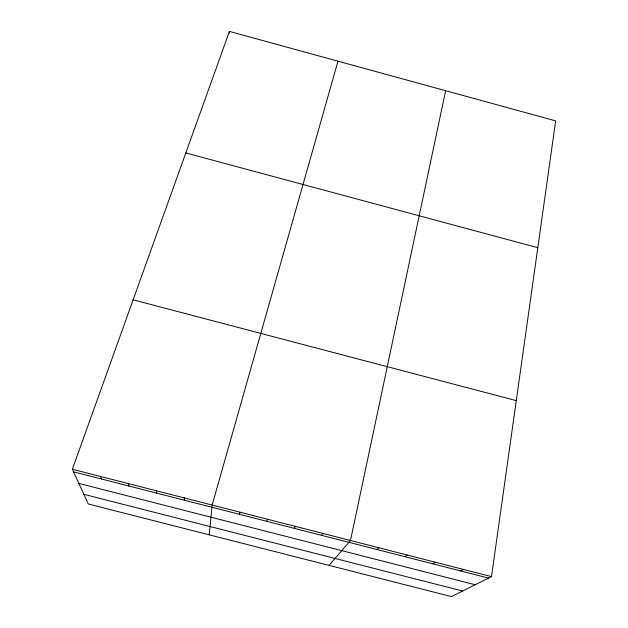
<?xml version="1.0" encoding="UTF-8"?>
<svg xmlns="http://www.w3.org/2000/svg" width="628" height="628" viewBox="0 0 628 628"><rect width="100%" height="100%" fill="white"/><g stroke="black" fill="none" stroke-linecap="round" stroke-linejoin="round"><path stroke-width="0.94" d="M229.322 33.213L229.424 31.4L555.654 120.874L491.504 576.614L451.461 596.6L88.312 504.001L72.346 469.249L229.424 31.4M209.257 534.844L212.146 505.061L337.982 61.175M445.645 90.707L350.487 540.488L329.111 565.404M239.441 514.308L239.935 512.173M266.892 521.342L267.654 519.278M294.289 528.352L295.325 526.366M321.622 535.354L322.933 533.431M376.949 549.516L378.81 547.749M404.934 556.683L407.077 554.987M432.865 563.834L435.283 562.209M460.732 570.97L463.425 569.415M78.853 483.427L475.192 584.754M83.862 494.322L462.632 591.027M72.346 469.249L491.504 576.614M73.531 471.832L488.545 578.09M133.128 299.807L516.279 400.625M185.817 152.949L537.803 247.707M100.425 476.44L101.328 478.944M128.442 483.623L129.062 486.048M156.403 490.782L156.741 493.137M184.302 497.925L184.365 500.21"/></g></svg>
